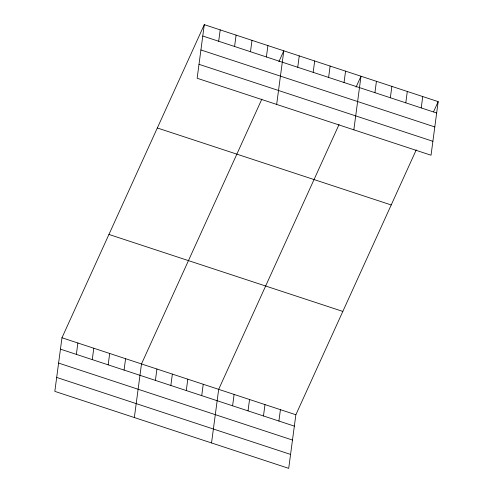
<?xml version="1.0" encoding="UTF-8"?>
<svg xmlns="http://www.w3.org/2000/svg" width="493" height="493" viewBox="0 0 493 493"><rect width="100%" height="100%" fill="white"/><g stroke="black" fill="none" stroke-linecap="round" stroke-linejoin="round"><path stroke-width="0.74" d="M204.293 24.65L197.138 78.251L431.03 155.233L438.178 101.632L204.293 24.65L61.97 337.767L54.822 391.368L288.707 468.35L295.862 414.749L416.24 149.897M76.36 354.375L77.876 343.005M92.265 359.613L93.781 348.237M108.17 364.845L109.686 353.475M124.07 370.077L125.592 358.707M134.343 417.54L141.491 363.939L261.875 99.087M155.412 380.393L156.928 369.023M170.849 385.477L172.365 374.101M218.676 41.258L220.198 29.882M186.286 390.555L187.802 379.185M234.582 46.49L236.098 35.12M201.723 395.639L203.239 384.263M250.487 51.728L252.003 40.352M211.528 442.948L218.676 389.347L339.061 124.495M266.393 56.96L267.909 45.59M232.597 405.801L234.113 394.425M276.659 104.424L283.814 50.822L278.872 61.699M248.034 410.879L249.55 399.509M297.735 67.276L299.251 55.906M263.472 415.963L264.988 404.587M313.172 72.36L314.688 60.984M278.909 421.04L280.425 409.671M328.609 77.438L330.125 66.068M344.04 82.522L345.562 71.146M353.845 129.825L360.999 76.23L356.051 87.107M374.914 92.678L376.436 81.308M390.351 97.762L391.867 86.386M405.788 102.84L407.304 91.47M421.225 107.924L422.741 96.548M433.544 111.831L438.178 101.632M202.777 36.02L436.662 113.002M200.916 49.959L434.801 126.941M198.999 64.318L432.885 141.294M157.329 127.977L391.214 204.959M108.935 234.44L342.826 311.422M61.97 337.767L295.862 414.749M60.454 349.143L294.346 426.125M58.593 363.076L292.485 440.058M56.677 377.435L290.568 454.417"/></g></svg>
